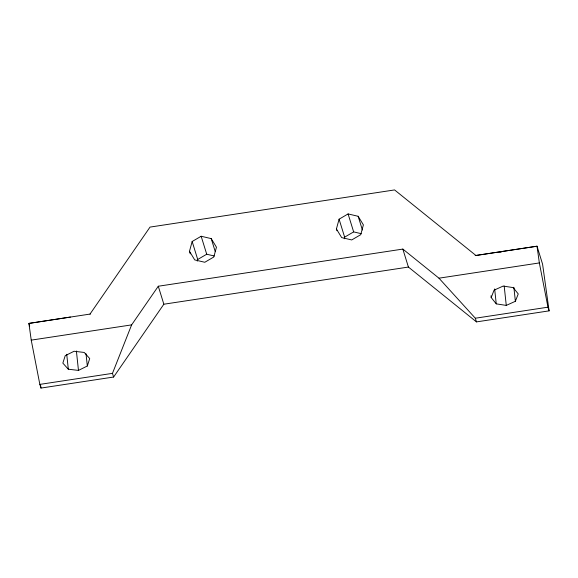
<?xml version="1.0" encoding="UTF-8"?>
<svg xmlns="http://www.w3.org/2000/svg" width="578" height="578" viewBox="0 0 578 578"><rect width="100%" height="100%" fill="white"/><g stroke="black" fill="none" stroke-linecap="round" stroke-linejoin="round"><path stroke-width="0.87" d="M189.49 251.307L192.156 241.51L201.158 236.25L211.223 238.613L216.454 247.211L213.795 257.008L204.785 262.267L194.721 259.905L189.49 251.307L190.285 253.872M197.271 261.111L197.719 259.479L192.156 241.51M336.418 228.982L339.084 219.185L348.086 213.925L358.158 216.288L363.389 224.885L360.723 234.682L351.72 239.942L341.656 237.58L336.418 228.982L336.952 230.694M344.206 238.786L344.647 237.153L339.084 219.185M87.329 365.997L89.713 358.555L84.229 352.45L74.085 351.258L65.227 355.672L62.843 363.114L68.327 369.219L78.471 370.411L87.329 365.997L86.014 353.714M491.192 297.554L494.06 290.178L503.171 286.059L513.185 287.606L518.242 293.92L515.374 301.29L506.27 305.408L496.249 303.862L491.192 297.554L491.004 295.799M70.415 317.055L28.9 323.413L31.234 340.131L39.846 384.392L40.98 388.069L113.613 377.029L112.472 373.359L131.625 324.879L158.285 286.24L402.844 249.082L438.962 278.184L475.333 318.225L476.467 321.895L549.1 310.863L542.583 264.182L537.02 246.206L475.159 255.563M89.973 314.136L150.027 227.096L394.586 189.931L475.947 255.49L537.02 246.206L539.353 262.932L547.966 307.185L549.1 310.863M113.613 377.029L163.849 304.216L408.408 267.058L476.467 321.895M197.719 259.479L206.722 254.219L214.272 255.996M344.647 237.153L353.649 231.894L361.199 233.671M90.414 314.02L28.9 323.413L29.695 325.985M31.234 340.131L131.625 324.879M438.962 278.184L539.353 262.932M39.846 384.392L112.472 373.359M475.333 318.225L547.966 307.185M499.5 251.856L501.169 252.116M402.844 249.082L408.408 267.058M358.158 216.288L362.392 229.979M348.086 213.925L353.649 231.894M211.223 238.613L215.197 251.452M201.158 236.25L206.722 254.219M158.285 286.24L163.849 304.216M40.612 385.425L40.98 388.069M513.871 287.259L515.374 301.29M504.182 285.987L506.27 305.408M494.652 288.949L496.249 303.862M76.39 350.99L78.471 370.411M66.73 354.307L68.327 369.219"/></g></svg>
